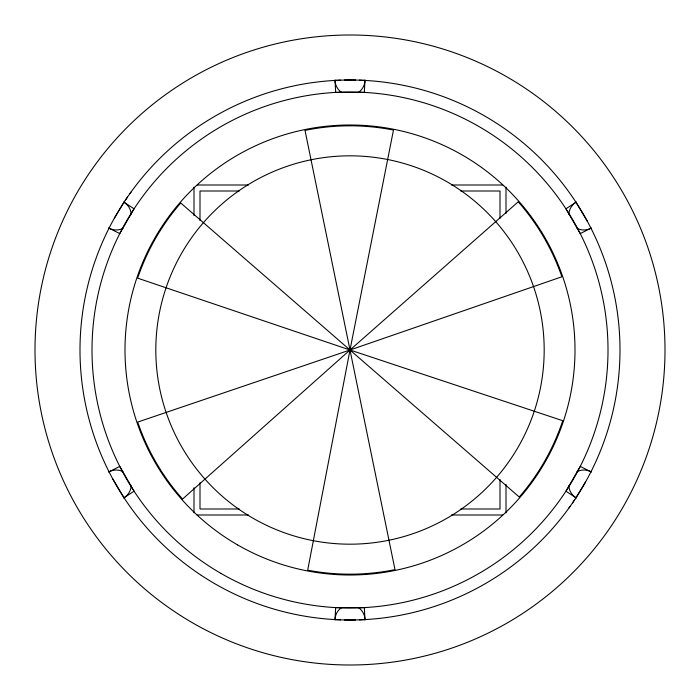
<?xml version="1.0" encoding="UTF-8"?>
<svg xmlns="http://www.w3.org/2000/svg" width="700" height="700" viewBox="0 0 700 700"><rect width="100%" height="100%" fill="white"/><g stroke="black" fill="none" stroke-linecap="round" stroke-linejoin="round"><path stroke-width="1.05" d="M114.389 218.138L124.023 202.239L134.067 208.801L119.753 233.59L109.043 228.182M585.611 481.863L575.977 497.761L565.933 491.199L580.247 466.41L590.957 471.817M125.169 200.489L127.505 197.041M574.831 499.511L572.495 502.959M129.876 193.655L131.075 191.975M570.124 506.345L568.925 508.025M109.043 471.817L119.753 466.41L134.067 491.199L124.023 497.761L112.543 478.511M590.957 228.182L580.247 233.59L565.933 208.801L575.977 202.239L587.457 221.489M340.655 80.159L335.02 80.413L335.685 92.4L364.315 92.4L364.98 80.413L359.38 80.159M359.345 619.841L364.98 619.587L364.315 607.6L335.685 607.6L335.02 619.587L340.62 619.841M344.409 80.054L355.644 80.062M355.591 619.946L344.356 619.938M197.269 185.001L248.544 185.001M451.456 185.001L502.731 185.001M239.269 191.004L199.999 191.004L199.999 220.509M460.731 191.004L500.001 191.004L500.001 218.321M239.269 508.996L199.999 508.996L199.999 482.773M460.731 508.996L500.001 508.996L500.001 479.491M197.269 514.999L248.544 514.999M451.456 514.999L502.731 514.999M506.004 187.189L506.004 213.412M506.004 484.4L506.004 512.811M193.996 187.18L193.996 215.548M193.996 487.725L193.996 512.82M364.998 80.001A14.998 14.998 0 0 1 358.207 92.558M341.793 92.558A14.998 14.998 0 0 1 335.002 80.001M335.002 619.999A14.998 14.998 0 0 1 341.793 607.442M358.207 607.442A14.998 14.998 0 0 1 364.998 619.999M122.946 228.384A14.998 14.998 0 0 1 108.675 227.99M123.672 202.011A14.998 14.998 0 0 1 131.154 214.165M131.154 485.835A14.998 14.998 0 0 1 123.672 497.989M108.675 472.01A14.998 14.998 0 0 1 122.946 471.616M591.325 227.99A14.998 14.998 0 0 1 577.054 228.384M568.846 214.165A14.998 14.998 0 0 1 576.327 202.011M576.327 497.989A14.998 14.998 0 0 1 568.846 485.835M577.054 471.616A14.998 14.998 0 0 1 591.325 472.01M350 350L307.694 570.15A224.184 224.184 0 0 0 394.993 569.616L305.007 130.384A224.184 224.184 0 0 1 393.47 130.069L350 350L182.551 499.065A224.184 224.184 0 0 1 137.716 422.074L350 350L561.89 276.78A224.184 224.184 0 0 0 518.227 201.819L350 350L137.646 278.154A224.184 224.184 0 0 1 180.749 202.991L519.251 497.009A224.184 224.184 0 0 0 562.739 420.7L350 350M180.6 615.571A315 315 0 0 0 664.694 363.912A315 315 0 0 0 204.706 70.507A315 315 0 0 0 180.6 615.571M237.501 544.854A224.998 224.998 0 0 0 574.997 350A224.998 224.998 0 0 0 237.501 155.146A224.998 224.998 0 0 0 237.501 544.854M201.311 575.374A269.999 269.999 0 0 0 619.517 366.082A269.999 269.999 0 0 0 229.162 108.553A269.999 269.999 0 0 0 201.311 575.374M220.999 573.431A258.002 258.002 0 0 0 608.003 350A258.002 258.002 0 0 0 220.999 126.569A258.002 258.002 0 0 0 220.999 573.431M247.039 514.64A194.18 194.18 0 0 0 544.058 356.851A194.18 194.18 0 0 0 258.904 178.518A194.18 194.18 0 0 0 247.039 514.64"/></g></svg>
